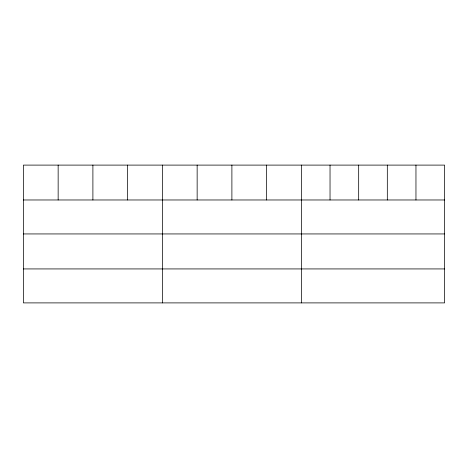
<?xml version="1.0" encoding="UTF-8"?>
<svg xmlns="http://www.w3.org/2000/svg" width="468" height="468" viewBox="0 0 468 468"><rect width="100%" height="100%" fill="white"/><g stroke="black" fill="none" stroke-linecap="round" stroke-linejoin="round"><path stroke-width="0.7" d="M444.6 233.941L444.6 165.105L23.4 165.105L23.4 302.895L444.6 302.895L444.6 233.941L23.4 233.941M23.4 199.976L444.6 199.976M23.4 268.93L444.6 268.93M415.958 165.105L415.958 199.976M387.317 165.105L387.317 199.976M358.675 165.105L358.675 199.976M330.034 165.105L330.034 199.976M301.392 165.105L301.392 302.895M266.643 165.105L266.643 199.976M231.894 165.105L231.894 199.976M197.145 165.105L197.145 199.976M162.396 165.105L162.396 302.895M127.647 165.105L127.647 199.976M92.898 165.105L92.898 199.976M58.149 165.105L58.149 199.976"/></g></svg>
